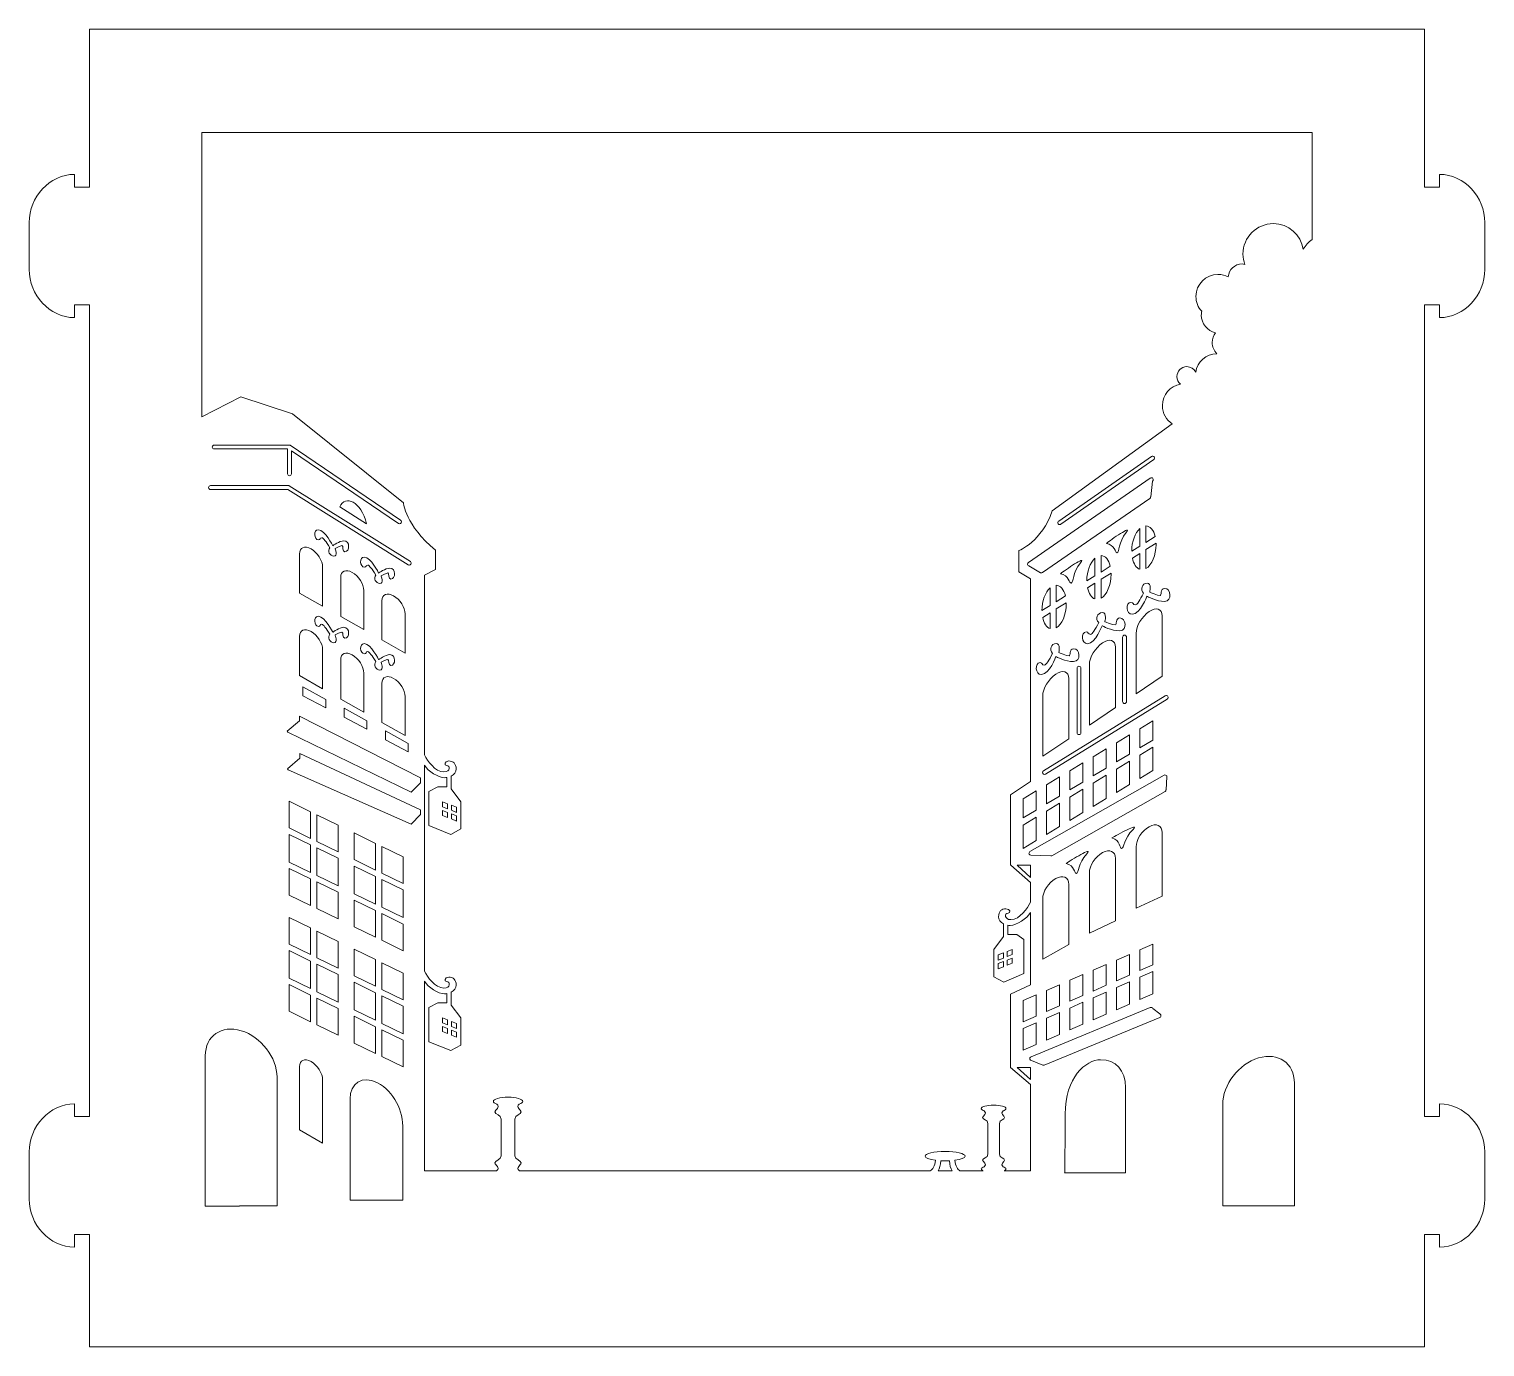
# Model space of a CAD drawing. Extents: x -50 to 3994, y -2593 to 1067.
import ezdxf

# ---------------------------------------------------------------- set-up
doc = ezdxf.new("R2010")
doc.units = 0
doc.header["$MEASUREMENT"] = 0
doc.layers.add('Layer 1', color=7, linetype='Continuous')

msp = doc.modelspace()

# ---------------------------------------------------------------- linework, layer by layer
at = {"layer": 'Layer 1', "lineweight": 0}
for points in [[(710.5, -759.8), (773.8, -794.8), (773.8, -817.8), (710.5, -784.7), (710.5, -759.8)], [(1036.8, -1025.8), (1011, -1051.7), (668.8, -885.6), (666.5, -882.4), (701.4, -854.3), (701.4, -841.2), (1036.8, -1012.7), (1036.8, -1025.8)], [(825.1, -818.6), (888.4, -853.7), (888.4, -876.7), (825.1, -843.5), (825.1, -818.6)], [(939.7, -882), (1003.1, -917), (1003.1, -940), (939.7, -906.8), (939.7, -882)], [(3035.6, -929.2), (3035.6, -875.8), (3071.8, -854.1), (3071.8, -907.5), (3035.6, -929.2)], [(2970.8, -968), (2970.8, -914.8), (3007, -893), (3007, -946.3), (2970.8, -968)], [(3071.8, -927.4), (3071.8, -992.1), (3035.6, -1013.9), (3035.6, -949.1), (3071.8, -927.4)], [(1036.8, -1114.2), (1011, -1141.4), (669.8, -990), (667.5, -987), (702.3, -957.4), (702.3, -944.3), (1036.8, -1101.2), (1036.8, -1114.2)], [(2905.9, -1006.9), (2905.9, -953.7), (2942.1, -932), (2942.1, -985.2), (2905.9, -1006.9)], [(3007, -966.3), (3007, -1031.1), (2970.8, -1052.8), (2970.8, -988), (3007, -966.3)], [(2776.2, -1084.6), (2776.2, -1031.6), (2812.4, -1009.8), (2812.4, -1062.9), (2776.2, -1084.6)], [(2841.1, -1045.8), (2841.1, -992.6), (2877.3, -970.9), (2877.3, -1024.1), (2841.1, -1045.8)], [(2942.1, -1005.1), (2942.1, -1070), (2905.9, -1091.7), (2905.9, -1026.8), (2942.1, -1005.1)], [(2711.3, -1123.5), (2711.3, -1070.5), (2747.5, -1048.8), (2747.5, -1101.8), (2711.3, -1123.5)], [(2877.3, -1044), (2877.3, -1108.9), (2841.1, -1130.7), (2841.1, -1065.7), (2877.3, -1044)], [(672, -1151.6), (672, -1077.5), (731.3, -1106.4), (731.3, -1180.4), (672, -1151.6)], [(1098.4, -1092.8), (1098.4, -1078.6), (1112.6, -1084.3), (1112.6, -1098.4), (1098.4, -1092.8)], [(1122.9, -1102.5), (1122.9, -1088.4), (1137, -1094), (1137, -1108.2), (1122.9, -1102.5)], [(2812.4, -1082.9), (2812.4, -1147.9), (2776.2, -1169.6), (2776.2, -1104.6), (2812.4, -1082.9)], [(808.5, -1217.9), (749.2, -1189.1), (749.2, -1115.1), (808.5, -1143.9), (808.5, -1217.9)], [(1112.6, -1108.4), (1112.6, -1122.5), (1098.4, -1116.9), (1098.4, -1102.7), (1112.6, -1108.4)], [(1137, -1118.1), (1137, -1132.3), (1122.9, -1126.6), (1122.9, -1112.5), (1137, -1118.1)], [(2747.5, -1121.7), (2747.5, -1186.8), (2711.3, -1208.5), (2711.3, -1143.4), (2747.5, -1121.7)], [(731.3, -1198.3), (731.3, -1274.9), (672, -1246.1), (672, -1169.4), (731.3, -1198.3)], [(853, -1239.6), (853, -1165.5), (912.3, -1194.4), (912.3, -1268.4), (853, -1239.6)], [(808.5, -1312.5), (749.2, -1283.6), (749.2, -1207), (808.5, -1235.8), (808.5, -1312.5)], [(989.5, -1305.9), (930.2, -1277.1), (930.2, -1203.1), (989.5, -1231.9), (989.5, -1305.9)], [(731.3, -1292.8), (731.3, -1366.8), (672, -1338), (672, -1264), (731.3, -1292.8)], [(912.3, -1286.3), (912.3, -1362.9), (853, -1334.1), (853, -1257.4), (912.3, -1286.3)], [(2731.7, -1288.7), (2694.7, -1255.3), (2731.7, -1255.3), (2731.7, -1288.7)], [(808.5, -1404.4), (749.2, -1375.5), (749.2, -1301.5), (808.5, -1330.3), (808.5, -1404.4)], [(989.5, -1400.5), (930.2, -1371.6), (930.2, -1295), (989.5, -1323.8), (989.5, -1400.5)], [(912.3, -1380.8), (912.3, -1454.8), (853, -1426), (853, -1351.9), (912.3, -1380.8)], [(731.3, -1429.2), (731.3, -1503.2), (672, -1474.4), (672, -1400.3), (731.3, -1429.2)], [(989.5, -1492.4), (930.2, -1463.5), (930.2, -1389.5), (989.5, -1418.3), (989.5, -1492.4)], [(808.5, -1540.7), (749.2, -1511.9), (749.2, -1437.9), (808.5, -1466.7), (808.5, -1540.7)], [(731.3, -1521.1), (731.3, -1597.7), (672, -1568.9), (672, -1492.2), (731.3, -1521.1)], [(912.3, -1517.2), (912.3, -1591.2), (853, -1562.4), (853, -1488.3), (912.3, -1517.2)], [(2666.8, -1508.7), (2666.8, -1494.6), (2681, -1488.9), (2681, -1503.1), (2666.8, -1508.7)], [(3035.6, -1547.7), (3035.6, -1490.2), (3071.8, -1474.5), (3071.8, -1531.8), (3035.6, -1547.7)], [(808.5, -1635.3), (749.2, -1606.4), (749.2, -1529.8), (808.5, -1558.6), (808.5, -1635.3)], [(989.5, -1628.7), (930.2, -1599.9), (930.2, -1525.9), (989.5, -1554.7), (989.5, -1628.7)], [(2642.4, -1518.5), (2642.4, -1504.3), (2656.5, -1498.7), (2656.5, -1512.8), (2642.4, -1518.5)], [(2656.5, -1522.7), (2656.5, -1536.9), (2642.4, -1542.5), (2642.4, -1528.4), (2656.5, -1522.7)], [(2681, -1513), (2681, -1527.1), (2666.8, -1532.8), (2666.8, -1518.6), (2681, -1513)], [(2905.9, -1604.5), (2905.9, -1546.5), (2942.1, -1530.8), (2942.1, -1588.6), (2905.9, -1604.5)], [(2970.8, -1576.1), (2970.8, -1518.4), (3007, -1502.7), (3007, -1560.2), (2970.8, -1576.1)], [(2841.1, -1632.9), (2841.1, -1574.6), (2877.3, -1558.9), (2877.3, -1617.1), (2841.1, -1632.9)], [(3071.8, -1550.5), (3071.8, -1612.5), (3035.6, -1628.3), (3035.6, -1566.4), (3071.8, -1550.5)], [(731.3, -1615.6), (731.3, -1689.6), (672, -1660.8), (672, -1586.7), (731.3, -1615.6)], [(912.3, -1609.1), (912.3, -1685.7), (853, -1656.9), (853, -1580.2), (912.3, -1609.1)], [(2747.5, -1615.2), (2747.5, -1673.9), (2711.3, -1689.7), (2711.3, -1630.9), (2747.5, -1615.2)], [(2776.2, -1661.3), (2776.2, -1602.7), (2812.4, -1587), (2812.4, -1645.5), (2776.2, -1661.3)], [(2942.1, -1607.3), (2942.1, -1668.8), (2905.9, -1684.5), (2905.9, -1623.2), (2942.1, -1607.3)], [(3007, -1578.9), (3007, -1640.7), (2970.8, -1656.4), (2970.8, -1594.8), (3007, -1578.9)], [(808.5, -1727.2), (749.2, -1698.3), (749.2, -1624.3), (808.5, -1653.1), (808.5, -1727.2)], [(989.5, -1723.3), (930.2, -1694.4), (930.2, -1617.8), (989.5, -1646.6), (989.5, -1723.3)], [(2877.3, -1635.7), (2877.3, -1696.9), (2841.1, -1712.6), (2841.1, -1651.6), (2877.3, -1635.7)], [(912.3, -1703.6), (912.3, -1777.6), (853, -1748.8), (853, -1674.7), (912.3, -1703.6)], [(1098.4, -1693.1), (1098.4, -1679), (1112.6, -1684.6), (1112.6, -1698.8), (1098.4, -1693.1)], [(1122.9, -1702.9), (1122.9, -1688.7), (1137, -1694.4), (1137, -1708.5), (1122.9, -1702.9)], [(2747.5, -1692.5), (2747.5, -1753.2), (2711.3, -1768.9), (2711.3, -1708.4), (2747.5, -1692.5)], [(2812.4, -1664.1), (2812.4, -1725.1), (2776.2, -1740.8), (2776.2, -1680), (2812.4, -1664.1)], [(989.5, -1815.2), (930.2, -1786.3), (930.2, -1712.3), (989.5, -1741.1), (989.5, -1815.2)], [(1112.6, -1708.7), (1112.6, -1722.8), (1098.4, -1717.2), (1098.4, -1703), (1112.6, -1708.7)], [(1137, -1718.5), (1137, -1732.6), (1122.9, -1727), (1122.9, -1712.8), (1137, -1718.5)], [(2731.7, -1849.9), (2694.6, -1816.4), (2731.7, -1816.4), (2731.7, -1849.9)]]:
    msp.add_lwpolyline(points, dxfattribs=at)
for points, knots in [([(3994.1, 399.2), (3994.1, 399.2), (3994.1, 530.4), (3994.1, 530.4), (3994.1, 600.3), (3937.5, 663.7), (3867.6, 663.7), (3867.6, 663.7), (3867.6, 628.3), (3867.6, 628.3), (3867.6, 628.3), (3839.8, 628.3), (3839.8, 628.3), (3839.8, 628.3), (3826.4, 628.3), (3826.4, 628.3), (3826.4, 628.3), (3826.4, 1067.2), (3826.4, 1067.2), (3826.4, 1067.2), (117.6, 1067.2), (117.6, 1067.2), (117.6, 1067.2), (117.6, 628.3), (117.6, 628.3), (117.6, 628.3), (104.2, 628.3), (104.2, 628.3), (104.2, 628.3), (76.4, 628.3), (76.4, 628.3), (76.4, 628.3), (76.4, 663.7), (76.4, 663.7), (6.6, 663.7), (-50, 600.3), (-50, 530.4), (-50, 530.4), (-50, 399.2), (-50, 399.2), (-50, 329.4), (6.6, 265.9), (76.4, 265.9), (76.4, 265.9), (76.4, 301.3), (76.4, 301.3), (76.4, 301.3), (117.6, 301.3), (117.6, 301.3), (117.6, 301.3), (117.6, -41.3), (117.6, -41.3), (117.6, -41.3), (117.6, -41.3), (117.6, -41.3), (117.6, -41.3), (117.6, -1953.4), (117.6, -1953.4), (117.6, -1953.4), (76.4, -1953.4), (76.4, -1953.4), (76.4, -1953.4), (76.4, -1917.9), (76.4, -1917.9), (6.6, -1917.9), (-50, -1981.4), (-50, -2051.2), (-50, -2051.2), (-50, -2182.5), (-50, -2182.5), (-50, -2252.3), (6.6, -2315.8), (76.4, -2315.8), (76.4, -2315.8), (76.4, -2280.3), (76.4, -2280.3), (76.4, -2280.3), (104.2, -2280.3), (104.2, -2280.3), (104.2, -2280.3), (117.6, -2280.3), (117.6, -2280.3), (117.6, -2280.3), (117.6, -2592.8), (117.6, -2592.8), (117.6, -2592.8), (3826.4, -2592.8), (3826.4, -2592.8), (3826.4, -2592.8), (3826.4, -2280.3), (3826.4, -2280.3), (3826.4, -2280.3), (3839.8, -2280.3), (3839.8, -2280.3), (3839.8, -2280.3), (3867.6, -2280.3), (3867.6, -2280.3), (3867.6, -2280.3), (3867.6, -2315.8), (3867.6, -2315.8), (3937.5, -2315.8), (3994.1, -2252.3), (3994.1, -2182.5), (3994.1, -2182.5), (3994.1, -2051.2), (3994.1, -2051.2), (3994.1, -1981.4), (3937.5, -1917.9), (3867.6, -1917.9), (3867.6, -1917.9), (3867.6, -1953.4), (3867.6, -1953.4), (3867.6, -1953.4), (3826.4, -1953.4), (3826.4, -1953.4), (3826.4, -1953.4), (3826.4, -1646.4), (3826.4, -1646.4), (3826.4, -1646.4), (3826.4, -1646.4), (3826.4, -1646.4), (3826.4, -1646.4), (3826.4, 301.3), (3826.4, 301.3), (3826.4, 301.3), (3867.6, 301.3), (3867.6, 301.3), (3867.6, 301.3), (3867.6, 265.9), (3867.6, 265.9), (3937.5, 265.9), (3994.1, 329.4), (3994.1, 399.2)], [0, 0, 0, 0, 1, 1, 1, 2, 2, 2, 3, 3, 3, 4, 4, 4, 5, 5, 5, 6, 6, 6, 7, 7, 7, 8, 8, 8, 9, 9, 9, 10, 10, 10, 11, 11, 11, 12, 12, 12, 13, 13, 13, 14, 14, 14, 15, 15, 15, 16, 16, 16, 17, 17, 17, 18, 18, 18, 19, 19, 19, 20, 20, 20, 21, 21, 21, 22, 22, 22, 23, 23, 23, 24, 24, 24, 25, 25, 25, 26, 26, 26, 27, 27, 27, 28, 28, 28, 29, 29, 29, 30, 30, 30, 31, 31, 31, 32, 32, 32, 33, 33, 33, 34, 34, 34, 35, 35, 35, 36, 36, 36, 37, 37, 37, 38, 38, 38, 39, 39, 39, 40, 40, 40, 41, 41, 41, 42, 42, 42, 43, 43, 43, 44, 44, 44, 44]), ([(3513.9, 509.8), (3513.9, 509.8), (3513.9, 482.7), (3513.9, 482.7), (3504.1, 475.4), (3495.5, 466.5), (3489.6, 455.7), (3483.2, 496), (3448.6, 526.9), (3406.5, 526.9), (3359.8, 526.9), (3322, 489.1), (3322, 442.4), (3322, 432.3), (3324.1, 422.8), (3327.3, 413.8), (3324.8, 414.3), (3322.6, 415.3), (3320, 415.3), (3299.2, 415.3), (3282.7, 399), (3281.3, 378.7), (3272.7, 383.3), (3263, 386.1), (3252.6, 386.1), (3218.7, 386.1), (3191.3, 358.6), (3191.3, 324.8), (3191.3, 308.8), (3197.5, 294.4), (3207.5, 283.5), (3206.8, 280.1), (3206.3, 276.6), (3206.3, 273), (3206.3, 249), (3223.2, 228.9), (3245.7, 224), (3240, 216.4), (3236.5, 207.2), (3236.5, 197), (3236.5, 184.9), (3241.4, 173.8), (3249.3, 165.7), (3219.4, 165.1), (3195, 143), (3190.7, 114.2), (3186.1, 123.3), (3177, 129.7), (3166.1, 129.7), (3150.8, 129.7), (3138.5, 117.3), (3138.5, 102), (3138.5, 93.6), (3142.4, 86.4), (3148.3, 81.3), (3119.8, 76.2), (3098.2, 51.5), (3098.2, 21.6), (3098.2, 0.3), (3109.2, -18.3), (3125.7, -29.2), (3125.7, -29.2), (2792, -271.1), (2792, -271.1), (2764.1, -355.5), (2699, -381.7), (2699, -381.7), (2699, -381.7), (2699, -440.5), (2699, -440.5), (2699, -440.5), (2731.7, -459.6), (2731.7, -459.6), (2731.7, -459.6), (2731.7, -1022.2), (2731.7, -1022.2), (2731.7, -1022.2), (2676.6, -1059.2), (2676.6, -1059.2), (2676.6, -1059.2), (2676.6, -1255.3), (2676.6, -1255.3), (2676.6, -1255.3), (2676.8, -1255.3), (2676.8, -1255.3), (2676.8, -1255.3), (2731.7, -1303.1), (2731.7, -1303.1), (2731.7, -1303.1), (2731.7, -1357.9), (2731.7, -1357.9), (2723.4, -1373.5), (2702.9, -1406.1), (2676.9, -1406.1), (2659, -1406.1), (2658.5, -1388.2), (2669.7, -1388.2), (2677.3, -1388.2), (2675.5, -1375.8), (2663.6, -1375.8), (2651.7, -1375.8), (2643.1, -1382.8), (2643.1, -1398), (2643.1, -1406.2), (2648.6, -1413.5), (2657, -1417.9), (2657, -1417.9), (2657, -1453.4), (2657, -1453.4), (2657, -1453.4), (2630, -1489.2), (2630, -1489.2), (2630, -1489.2), (2630, -1564.6), (2630, -1564.6), (2630, -1564.6), (2657.8, -1579.6), (2657.8, -1579.6), (2657.8, -1579.6), (2713.2, -1555.7), (2713.2, -1555.7), (2713.2, -1555.7), (2713.2, -1461.2), (2713.2, -1461.2), (2713.2, -1461.2), (2694.2, -1447.3), (2694.2, -1447.3), (2694.2, -1447.3), (2668.6, -1447.3), (2668.6, -1447.3), (2668.6, -1447.3), (2668.6, -1421.7), (2668.6, -1421.7), (2670.8, -1422), (2673, -1422.2), (2675.2, -1422.2), (2693.6, -1422.2), (2721.7, -1403.6), (2731.7, -1386.5), (2731.7, -1386.5), (2731.7, -1587.1), (2731.7, -1587.1), (2731.7, -1587.1), (2676.6, -1612.8), (2676.6, -1612.8), (2676.6, -1612.8), (2676.6, -1816.4), (2676.6, -1816.4), (2676.6, -1816.4), (2731.7, -1864.4), (2731.7, -1864.4), (2731.7, -1864.4), (2731.7, -2103.8), (2731.7, -2103.8), (2731.7, -2103.8), (2658.3, -2103.8), (2658.3, -2103.8), (2661.4, -2102.2), (2663.7, -2100.6), (2663.7, -2098.7), (2663.7, -2096.2), (2660.6, -2094), (2655.5, -2092.3), (2646.3, -2085.3), (2660, -2079.3), (2660, -2074.3), (2660, -2068.7), (2645.5, -2067.6), (2645.5, -2057.6), (2645.5, -2052.6), (2645.5, -2038.6), (2645.5, -2026.2), (2645.5, -2014.3), (2645.5, -2003.7), (2645.5, -2003.7), (2645.5, -1991.3), (2645.5, -1977.4), (2645.5, -1972.3), (2645.5, -1962.3), (2660, -1961.2), (2660, -1955.7), (2660, -1950.6), (2646.3, -1944.7), (2655.5, -1937.6), (2660.6, -1935.9), (2663.7, -1933.7), (2663.7, -1931.2), (2663.7, -1925.7), (2648.3, -1921.2), (2629.4, -1921.2), (2610.5, -1921.2), (2595.1, -1925.7), (2595.1, -1931.2), (2595.1, -1933.7), (2598.2, -1935.9), (2603.3, -1937.6), (2612.5, -1944.7), (2598.8, -1950.6), (2598.8, -1955.7), (2598.8, -1961.2), (2613.3, -1962.3), (2613.3, -1972.3), (2613.3, -1977.4), (2613.3, -1991.3), (2613.3, -2003.7), (2613.3, -2003.7), (2613.3, -2014.3), (2613.3, -2026.2), (2613.3, -2038.6), (2613.3, -2052.6), (2613.3, -2057.6), (2613.3, -2067.6), (2598.8, -2068.7), (2598.8, -2074.3), (2598.8, -2079.3), (2612.5, -2085.3), (2603.3, -2092.3), (2598.2, -2094), (2595.1, -2096.2), (2595.1, -2098.7), (2595.1, -2100.6), (2597.4, -2102.2), (2600.5, -2103.8), (2600.5, -2103.8), (2535.8, -2103.8), (2535.8, -2103.8), (2529.4, -2099.7), (2522.9, -2091.5), (2521.6, -2074.3), (2538.6, -2072.1), (2550.3, -2067.9), (2550.3, -2063.1), (2550.3, -2055.9), (2525.3, -2050.1), (2494.6, -2050.1), (2463.8, -2050.1), (2438.9, -2055.9), (2438.9, -2063.1), (2438.9, -2067.9), (2450.5, -2072.1), (2467.5, -2074.3), (2466.2, -2091.5), (2459.8, -2099.7), (2453.3, -2103.8), (2453.3, -2103.8), (1312.7, -2103.8), (1312.7, -2103.8), (1312.3, -2103.6), (1312.1, -2103.4), (1311.6, -2103.2), (1300.6, -2094.8), (1316.9, -2087.7), (1316.9, -2081.7), (1316.9, -2075.1), (1299.6, -2073.7), (1299.6, -2061.9), (1299.6, -2055.8), (1299.6, -2039.2), (1299.6, -2024.4), (1299.6, -2010.2), (1299.6, -1997.6), (1299.6, -1997.6), (1299.6, -1982.8), (1299.6, -1966.2), (1299.6, -1960.1), (1299.6, -1948.3), (1316.9, -1946.9), (1316.9, -1940.3), (1316.9, -1934.3), (1300.6, -1927.2), (1311.6, -1918.8), (1317.6, -1916.7), (1321.4, -1914.1), (1321.4, -1911.2), (1321.4, -1904.6), (1303, -1899.3), (1280.4, -1899.3), (1257.9, -1899.3), (1239.6, -1904.6), (1239.6, -1911.2), (1239.6, -1914.1), (1243.3, -1916.7), (1249.3, -1918.8), (1260.3, -1927.2), (1244, -1934.3), (1244, -1940.3), (1244, -1946.9), (1261.3, -1948.3), (1261.3, -1960.1), (1261.3, -1966.2), (1261.3, -1982.8), (1261.3, -1997.6), (1261.3, -1997.6), (1261.3, -2010.2), (1261.3, -2024.4), (1261.3, -2039.2), (1261.3, -2055.8), (1261.3, -2061.9), (1261.3, -2073.7), (1244, -2075.1), (1244, -2081.7), (1244, -2087.7), (1260.3, -2094.8), (1249.3, -2103.2), (1248.8, -2103.4), (1248.6, -2103.6), (1248.2, -2103.8), (1248.2, -2103.8), (1048.3, -2103.8), (1048.3, -2103.8), (1048.3, -2103.8), (1048.3, -1577.4), (1048.3, -1577.4), (1058.8, -1594.3), (1086.2, -1612.3), (1104.2, -1612.3), (1106.4, -1612.3), (1108.6, -1612.1), (1110.8, -1611.7), (1110.8, -1611.7), (1110.8, -1637.4), (1110.8, -1637.4), (1110.8, -1637.4), (1085.2, -1637.4), (1085.2, -1637.4), (1085.2, -1637.4), (1060.7, -1650.6), (1060.7, -1650.6), (1060.7, -1650.6), (1060.7, -1745.1), (1060.7, -1745.1), (1060.7, -1745.1), (1121.6, -1769.7), (1121.6, -1769.7), (1121.6, -1769.7), (1149.4, -1754.7), (1149.4, -1754.7), (1149.4, -1754.7), (1149.4, -1679.3), (1149.4, -1679.3), (1149.4, -1679.3), (1122.4, -1643.4), (1122.4, -1643.4), (1122.4, -1643.4), (1122.4, -1608), (1122.4, -1608), (1130.8, -1603.6), (1136.3, -1596.2), (1136.3, -1588), (1136.3, -1572.9), (1127.7, -1565.8), (1115.8, -1565.8), (1103.9, -1565.8), (1102.1, -1578.3), (1109.7, -1578.3), (1120.9, -1578.3), (1120.4, -1596.2), (1102.5, -1596.2), (1077.2, -1596.2), (1057.1, -1565.2), (1048.3, -1549.1), (1048.3, -1549.1), (1048.3, -977.1), (1048.3, -977.1), (1058.8, -994), (1086.2, -1011.9), (1104.2, -1011.9), (1106.4, -1011.9), (1108.6, -1011.7), (1110.8, -1011.4), (1110.8, -1011.4), (1110.8, -1037.1), (1110.8, -1037.1), (1110.8, -1037.1), (1085.2, -1037.1), (1085.2, -1037.1), (1085.2, -1037.1), (1060.7, -1050.3), (1060.7, -1050.3), (1060.7, -1050.3), (1060.7, -1144.8), (1060.7, -1144.8), (1060.7, -1144.8), (1121.6, -1169.3), (1121.6, -1169.3), (1121.6, -1169.3), (1149.4, -1154.3), (1149.4, -1154.3), (1149.4, -1154.3), (1149.4, -1078.9), (1149.4, -1078.9), (1149.4, -1078.9), (1122.4, -1043.1), (1122.4, -1043.1), (1122.4, -1043.1), (1122.4, -1007.6), (1122.4, -1007.6), (1130.8, -1003.2), (1136.3, -995.9), (1136.3, -987.7), (1136.3, -972.5), (1127.7, -965.5), (1115.8, -965.5), (1103.9, -965.5), (1102.1, -977.9), (1109.7, -977.9), (1120.9, -977.9), (1120.4, -995.8), (1102.5, -995.8), (1077.2, -995.8), (1057.1, -964.8), (1048.3, -948.8), (1048.3, -948.8), (1048.3, -449.5), (1048.3, -449.5), (1048.3, -449.5), (1078.5, -433.5), (1078.5, -433.5), (1078.5, -433.5), (1078.5, -380.2), (1078.5, -380.2), (995, -310.8), (990, -248.4), (990, -248.4), (990, -248.4), (681.3, -1.1), (681.3, -1.1), (681.3, -1.1), (538.5, 46.2), (538.5, 46.2), (538.5, 46.2), (430.1, -9.5), (430.1, -9.5), (430.1, -9.5), (430.1, 779.8), (430.1, 779.8), (430.1, 779.8), (3513.9, 779.8), (3513.9, 779.8), (3513.9, 779.8), (3513.9, 509.8), (3513.9, 509.8)], [0, 0, 0, 0, 1, 1, 1, 2, 2, 2, 3, 3, 3, 4, 4, 4, 5, 5, 5, 6, 6, 6, 7, 7, 7, 8, 8, 8, 9, 9, 9, 10, 10, 10, 11, 11, 11, 12, 12, 12, 13, 13, 13, 14, 14, 14, 15, 15, 15, 16, 16, 16, 17, 17, 17, 18, 18, 18, 19, 19, 19, 20, 20, 20, 21, 21, 21, 22, 22, 22, 23, 23, 23, 24, 24, 24, 25, 25, 25, 26, 26, 26, 27, 27, 27, 28, 28, 28, 29, 29, 29, 30, 30, 30, 31, 31, 31, 32, 32, 32, 33, 33, 33, 34, 34, 34, 35, 35, 35, 36, 36, 36, 37, 37, 37, 38, 38, 38, 39, 39, 39, 40, 40, 40, 41, 41, 41, 42, 42, 42, 43, 43, 43, 44, 44, 44, 45, 45, 45, 46, 46, 46, 47, 47, 47, 48, 48, 48, 49, 49, 49, 50, 50, 50, 51, 51, 51, 52, 52, 52, 53, 53, 53, 54, 54, 54, 55, 55, 55, 56, 56, 56, 57, 57, 57, 58, 58, 58, 59, 59, 59, 60, 60, 60, 61, 61, 61, 62, 62, 62, 63, 63, 63, 64, 64, 64, 65, 65, 65, 66, 66, 66, 67, 67, 67, 68, 68, 68, 69, 69, 69, 70, 70, 70, 71, 71, 71, 72, 72, 72, 73, 73, 73, 74, 74, 74, 75, 75, 75, 76, 76, 76, 77, 77, 77, 78, 78, 78, 79, 79, 79, 80, 80, 80, 81, 81, 81, 82, 82, 82, 83, 83, 83, 84, 84, 84, 85, 85, 85, 86, 86, 86, 87, 87, 87, 88, 88, 88, 89, 89, 89, 90, 90, 90, 91, 91, 91, 92, 92, 92, 93, 93, 93, 94, 94, 94, 95, 95, 95, 96, 96, 96, 97, 97, 97, 98, 98, 98, 99, 99, 99, 100, 100, 100, 101, 101, 101, 102, 102, 102, 103, 103, 103, 104, 104, 104, 105, 105, 105, 106, 106, 106, 107, 107, 107, 108, 108, 108, 109, 109, 109, 110, 110, 110, 111, 111, 111, 112, 112, 112, 113, 113, 113, 114, 114, 114, 115, 115, 115, 116, 116, 116, 117, 117, 117, 118, 118, 118, 119, 119, 119, 120, 120, 120, 121, 121, 121, 122, 122, 122, 123, 123, 123, 124, 124, 124, 125, 125, 125, 126, 126, 126, 127, 127, 127, 128, 128, 128, 129, 129, 129, 130, 130, 130, 131, 131, 131, 132, 132, 132, 133, 133, 133, 134, 134, 134, 135, 135, 135, 136, 136, 136, 137, 137, 137, 138, 138, 138, 139, 139, 139, 140, 140, 140, 141, 141, 141, 142, 142, 142, 143, 143, 143, 144, 144, 144, 145, 145, 145, 146, 146, 146, 147, 147, 147, 147]), ([(678.6, -103.8), (678.6, -103.8), (678.6, -168), (678.6, -168), (678.6, -171), (676.2, -173.4), (673.2, -173.4), (670.3, -173.4), (667.8, -171), (667.8, -168), (667.8, -168), (667.8, -99), (667.8, -99), (667.8, -99), (464.1, -99), (464.1, -99), (461.1, -99), (458.7, -96.6), (458.7, -93.6), (458.7, -90.6), (461.1, -88.2), (464.1, -88.2), (464.1, -88.2), (674.9, -88.2), (674.9, -88.2), (674.9, -88.2), (982, -296.8), (982, -296.8), (984.4, -298.4), (985.1, -301.8), (983.4, -304.3), (982.4, -305.8), (980.7, -306.6), (978.9, -306.6), (977.9, -306.6), (976.8, -306.3), (975.9, -305.7), (975.9, -305.7), (678.6, -103.8), (678.6, -103.8)], [0, 0, 0, 0, 1, 1, 1, 2, 2, 2, 3, 3, 3, 4, 4, 4, 5, 5, 5, 6, 6, 6, 7, 7, 7, 8, 8, 8, 9, 9, 9, 10, 10, 10, 11, 11, 11, 12, 12, 12, 13, 13, 13, 13]), ([(3074.2, -128.4), (3074.2, -128.4), (2816.2, -307.9), (2816.2, -307.9), (2815.3, -308.6), (2814.2, -308.9), (2813.2, -308.9), (2811.5, -308.9), (2809.8, -308.1), (2808.7, -306.6), (2807, -304.1), (2807.6, -300.7), (2810.1, -299.1), (2810.1, -299.1), (3068, -119.6), (3068, -119.6), (3070.5, -117.8), (3073.8, -118.5), (3075.5, -120.9), (3077.2, -123.4), (3076.6, -126.7), (3074.2, -128.4)], [0, 0, 0, 0, 1, 1, 1, 2, 2, 2, 3, 3, 3, 4, 4, 4, 5, 5, 5, 6, 6, 6, 7, 7, 7, 7]), ([(671.4, -200.8), (671.4, -200.8), (672.7, -201.6), (672.7, -201.6), (672.7, -201.6), (1009, -411.8), (1009, -411.8), (1011.5, -413.3), (1012.2, -416.7), (1010.7, -419.2), (1009.6, -420.8), (1007.9, -421.7), (1006.1, -421.7), (1005.1, -421.7), (1004.1, -421.5), (1003.2, -420.9), (1003.2, -420.9), (668.3, -211.6), (668.3, -211.6), (668.3, -211.6), (454, -211.6), (454, -211.6), (451, -211.6), (448.6, -209.2), (448.6, -206.2), (448.6, -203.2), (451, -200.8), (454, -200.8), (454, -200.8), (671.4, -200.8), (671.4, -200.8)], [0, 0, 0, 0, 1, 1, 1, 2, 2, 2, 3, 3, 3, 4, 4, 4, 5, 5, 5, 6, 6, 6, 7, 7, 7, 8, 8, 8, 9, 9, 9, 10, 10, 10, 10]), ([(2724.8, -422), (2723, -419.5), (2723.7, -416.1), (2726.1, -414.5), (2726.1, -414.5), (3064.5, -179.6), (3064.5, -179.6), (3066.9, -177.9), (3070.3, -178.6), (3072, -181), (3073.7, -183.4), (3073.1, -186.8), (3070.6, -188.5), (3070.6, -188.5), (3065.7, -232.1), (3065.7, -232.1), (3065.7, -232.1), (3065.6, -232.1), (3065.6, -232.1), (3065.7, -233.9), (3065.2, -235.7), (3063.6, -236.8), (3063.6, -236.8), (2764.9, -442.4), (2764.9, -442.4), (2764, -443.1), (2762.9, -443.4), (2761.9, -443.4), (2761.1, -443.4), (2760.7, -442.7), (2760, -442.4), (2760, -442.4), (2759.5, -442.7), (2759.5, -442.7), (2759.5, -442.7), (2727.4, -423.9), (2727.4, -423.9), (2727.4, -423.9), (2727.7, -423.5), (2727.7, -423.5), (2726.6, -423.1), (2725.4, -422.9), (2724.8, -422)], [0, 0, 0, 0, 1, 1, 1, 2, 2, 2, 3, 3, 3, 4, 4, 4, 5, 5, 5, 6, 6, 6, 7, 7, 7, 8, 8, 8, 9, 9, 9, 10, 10, 10, 11, 11, 11, 12, 12, 12, 13, 13, 13, 14, 14, 14, 14]), ([(886.9, -307.3), (886.9, -307.3), (812.7, -259.5), (812.7, -259.5), (828.5, -225.8), (873.2, -244.1), (886.9, -307.3)], [0, 0, 0, 0, 1, 1, 1, 2, 2, 2, 2]), ([(827.1, -384.4), (819.8, -384.4), (823.3, -367.7), (818.9, -367.5), (814.5, -367.3), (800, -375.3), (800, -375.3), (800, -375.3), (808.5, -397.3), (796.6, -396.8), (785.3, -396.4), (777.9, -382.2), (785.4, -373.1), (775.1, -356.7), (767.2, -345.7), (763, -345.5), (756.7, -345.3), (760.1, -351.8), (753.8, -351.5), (741.3, -351), (738.4, -322.8), (753.5, -323.4), (772, -324.2), (793.3, -367.7), (793.3, -367.7), (793.3, -367.7), (812.7, -354), (823.9, -354), (842.8, -354), (840.6, -384.4), (827.1, -384.4)], [0, 0, 0, 0, 1, 1, 1, 2, 2, 2, 3, 3, 3, 4, 4, 4, 5, 5, 5, 6, 6, 6, 7, 7, 7, 8, 8, 8, 9, 9, 9, 10, 10, 10, 10]), ([(2997.9, -330.9), (2975.1, -358.6), (2979.7, -385.8), (2971.8, -387.2), (2966.9, -388.1), (2966, -364.5), (2942.5, -361.1), (2954.3, -351.4), (3016.8, -308), (2997.9, -330.9)], [0, 0, 0, 0, 1, 1, 1, 2, 2, 2, 3, 3, 3, 3]), ([(3013, -382.9), (3013, -382.8), (3013, -382.8), (3013, -382.7), (3013, -356.5), (3022.4, -331.9), (3035.4, -319.9), (3035.4, -319.9), (3035.4, -369), (3035.4, -369), (3035.4, -369), (3013, -382.9), (3013, -382.9)], [0, 0, 0, 0, 1, 1, 1, 2, 2, 2, 3, 3, 3, 4, 4, 4, 4]), ([(3052.5, -358.3), (3052.5, -358.3), (3052.5, -312.5), (3052.5, -312.5), (3064.2, -312.8), (3073.9, -324.3), (3078.2, -342.3), (3078.2, -342.3), (3052.5, -358.3), (3052.5, -358.3)], [0, 0, 0, 0, 1, 1, 1, 2, 2, 2, 3, 3, 3, 3]), ([(3080.5, -361), (3080.5, -362.1), (3080.6, -363), (3080.6, -364.1), (3080.6, -393.9), (3068.5, -421.9), (3052.5, -431.2), (3052.5, -431.2), (3052.5, -378.4), (3052.5, -378.4), (3052.5, -378.4), (3080.5, -361), (3080.5, -361)], [0, 0, 0, 0, 1, 1, 1, 2, 2, 2, 3, 3, 3, 4, 4, 4, 4]), ([(765.3, -427), (765.3, -427), (765.3, -535.6), (765.3, -535.6), (765.3, -535.6), (700.9, -499.1), (700.9, -499.1), (700.9, -499.1), (700.9, -390.5), (700.9, -390.5), (700.9, -372.7), (715.3, -366.5), (733.1, -376.6), (750.9, -386.7), (765.3, -409.3), (765.3, -427)], [0, 0, 0, 0, 1, 1, 1, 2, 2, 2, 3, 3, 3, 4, 4, 4, 5, 5, 5, 5]), ([(954.8, -460.4), (947.6, -460.4), (951, -443.6), (946.6, -443.4), (942.2, -443.3), (927.7, -451.2), (927.7, -451.2), (927.7, -451.2), (936.2, -473.2), (924.3, -472.8), (913.1, -472.3), (905.6, -458.2), (913.1, -449), (902.8, -432.6), (894.9, -421.6), (890.7, -421.5), (884.4, -421.2), (887.8, -427.7), (881.5, -427.5), (869, -427), (866.1, -398.8), (881.2, -399.4), (899.7, -400.1), (921, -443.6), (921, -443.6), (921, -443.6), (940.4, -429.9), (951.6, -429.9), (970.5, -429.9), (968.3, -460.4), (954.8, -460.4)], [0, 0, 0, 0, 1, 1, 1, 2, 2, 2, 3, 3, 3, 4, 4, 4, 5, 5, 5, 6, 6, 6, 7, 7, 7, 8, 8, 8, 9, 9, 9, 10, 10, 10, 10]), ([(2870.5, -415.4), (2847.7, -443), (2852.2, -470.2), (2844.3, -471.7), (2839.4, -472.6), (2838.6, -449), (2815, -445.6), (2826.9, -435.9), (2889.4, -392.4), (2870.5, -415.4)], [0, 0, 0, 0, 1, 1, 1, 2, 2, 2, 3, 3, 3, 3]), ([(2888.3, -465.3), (2888.3, -465.3), (2888.3, -465.2), (2888.3, -465.1), (2888.3, -439), (2897.7, -414.4), (2910.7, -402.4), (2910.7, -402.4), (2910.7, -451.4), (2910.7, -451.4), (2910.7, -451.4), (2888.3, -465.3), (2888.3, -465.3)], [0, 0, 0, 0, 1, 1, 1, 2, 2, 2, 3, 3, 3, 4, 4, 4, 4]), ([(2927.8, -440.8), (2927.8, -440.8), (2927.8, -394.9), (2927.8, -394.9), (2939.5, -395.3), (2949.2, -406.8), (2953.5, -424.8), (2953.5, -424.8), (2927.8, -440.8), (2927.8, -440.8)], [0, 0, 0, 0, 1, 1, 1, 2, 2, 2, 3, 3, 3, 3]), ([(3035.4, -389.1), (3035.4, -389.1), (3035.4, -433.1), (3035.4, -433.1), (3025.8, -429.5), (3018.3, -418.1), (3015, -401.8), (3015, -401.8), (3035.4, -389.1), (3035.4, -389.1)], [0, 0, 0, 0, 1, 1, 1, 2, 2, 2, 3, 3, 3, 3]), ([(879.9, -492.1), (879.9, -492.1), (879.9, -600.7), (879.9, -600.7), (879.9, -600.7), (815.5, -564.2), (815.5, -564.2), (815.5, -564.2), (815.5, -455.6), (815.5, -455.6), (815.5, -437.8), (829.9, -431.6), (847.7, -441.7), (865.5, -451.7), (879.9, -474.3), (879.9, -492.1)], [0, 0, 0, 0, 1, 1, 1, 2, 2, 2, 3, 3, 3, 4, 4, 4, 5, 5, 5, 5]), ([(2955.8, -443.5), (2955.8, -444.5), (2955.9, -445.5), (2955.9, -446.5), (2955.9, -476.4), (2943.8, -504.4), (2927.8, -513.6), (2927.8, -513.6), (2927.8, -460.9), (2927.8, -460.9), (2927.8, -460.9), (2955.8, -443.5), (2955.8, -443.5)], [0, 0, 0, 0, 1, 1, 1, 2, 2, 2, 3, 3, 3, 4, 4, 4, 4]), ([(2763.6, -547.8), (2763.6, -547.7), (2763.6, -547.7), (2763.6, -547.6), (2763.6, -521.5), (2773, -496.8), (2786, -484.9), (2786, -484.9), (2786, -533.9), (2786, -533.9), (2786, -533.9), (2763.6, -547.8), (2763.6, -547.8)], [0, 0, 0, 0, 1, 1, 1, 2, 2, 2, 3, 3, 3, 4, 4, 4, 4]), ([(2803.1, -523.2), (2803.1, -523.2), (2803.1, -477.4), (2803.1, -477.4), (2814.8, -477.7), (2824.5, -489.2), (2828.8, -507.2), (2828.8, -507.2), (2803.1, -523.2), (2803.1, -523.2)], [0, 0, 0, 0, 1, 1, 1, 2, 2, 2, 3, 3, 3, 3]), ([(2910.7, -471.6), (2910.7, -471.6), (2910.7, -515.5), (2910.7, -515.5), (2901.1, -512), (2893.7, -500.5), (2890.3, -484.3), (2890.3, -484.3), (2910.7, -471.6), (2910.7, -471.6)], [0, 0, 0, 0, 1, 1, 1, 2, 2, 2, 3, 3, 3, 3]), ([(3104.3, -522.2), (3081.7, -523.1), (3055.2, -508.1), (3055.2, -508.1), (3055.2, -508.1), (3037.1, -557.1), (3014.8, -558), (2996.7, -558.7), (2995.8, -525.5), (3010.9, -524.9), (3018.4, -524.6), (3015.4, -532.3), (3022.9, -532), (3027.9, -531.8), (3035.8, -518.9), (3045.7, -499.6), (3035.2, -488.8), (3042, -472.2), (3055.5, -471.7), (3069.8, -471.1), (3062.9, -497), (3062.9, -497), (3062.9, -497), (3086.3, -506.3), (3091.6, -506.1), (3096.8, -505.9), (3090.8, -486.9), (3104.8, -486.3), (3121, -485.7), (3126.9, -521.3), (3104.3, -522.2)], [0, 0, 0, 0, 1, 1, 1, 2, 2, 2, 3, 3, 3, 4, 4, 4, 5, 5, 5, 6, 6, 6, 7, 7, 7, 8, 8, 8, 9, 9, 9, 10, 10, 10, 10]), ([(994.5, -557.2), (994.5, -557.2), (994.5, -665.8), (994.5, -665.8), (994.5, -665.8), (930.2, -629.2), (930.2, -629.2), (930.2, -629.2), (930.2, -520.6), (930.2, -520.6), (930.2, -502.9), (944.6, -496.6), (962.4, -506.7), (980.1, -516.8), (994.5, -539.4), (994.5, -557.2)], [0, 0, 0, 0, 1, 1, 1, 2, 2, 2, 3, 3, 3, 4, 4, 4, 5, 5, 5, 5]), ([(796.6, -637.1), (785.3, -636.7), (777.9, -622.5), (785.4, -613.4), (775.1, -597), (767.2, -586), (763, -585.8), (756.7, -585.5), (760.1, -592.1), (753.8, -591.8), (741.3, -591.3), (738.4, -563.1), (753.5, -563.7), (772, -564.4), (793.3, -607.9), (793.3, -607.9), (793.3, -607.9), (812.7, -594.2), (823.9, -594.2), (842.8, -594.2), (840.6, -624.7), (827.1, -624.7), (819.8, -624.7), (823.3, -607.9), (818.9, -607.8), (814.5, -607.6), (800, -615.6), (800, -615.6), (800, -615.6), (808.5, -637.6), (796.6, -637.1)], [0, 0, 0, 0, 1, 1, 1, 2, 2, 2, 3, 3, 3, 4, 4, 4, 5, 5, 5, 6, 6, 6, 7, 7, 7, 8, 8, 8, 9, 9, 9, 10, 10, 10, 10]), ([(2786, -554), (2786, -554), (2786, -598), (2786, -598), (2776.4, -594.5), (2769, -583), (2765.6, -566.7), (2765.6, -566.7), (2786, -554), (2786, -554)], [0, 0, 0, 0, 1, 1, 1, 2, 2, 2, 3, 3, 3, 3]), ([(2831.1, -525.9), (2831.1, -527), (2831.3, -527.9), (2831.3, -529), (2831.3, -558.9), (2819.1, -586.9), (2803.1, -596.1), (2803.1, -596.1), (2803.1, -543.4), (2803.1, -543.4), (2803.1, -543.4), (2831.1, -525.9), (2831.1, -525.9)], [0, 0, 0, 0, 1, 1, 1, 2, 2, 2, 3, 3, 3, 4, 4, 4, 4]), ([(2930.7, -589.8), (2930.7, -589.8), (2912.5, -638.9), (2890.3, -639.7), (2872.2, -640.4), (2871.3, -607.3), (2886.4, -606.7), (2893.9, -606.4), (2890.8, -614), (2898.4, -613.8), (2903.4, -613.6), (2911.3, -600.6), (2921.2, -581.3), (2910.7, -570.5), (2917.5, -553.9), (2931, -553.4), (2945.3, -552.8), (2938.4, -578.7), (2938.4, -578.7), (2938.4, -578.7), (2961.8, -588), (2967, -587.8), (2972.3, -587.6), (2966.3, -568.6), (2980.2, -568.1), (2996.4, -567.4), (3002.4, -603), (2979.7, -603.9), (2957.1, -604.8), (2930.7, -589.8), (2930.7, -589.8)], [0, 0, 0, 0, 1, 1, 1, 2, 2, 2, 3, 3, 3, 4, 4, 4, 5, 5, 5, 6, 6, 6, 7, 7, 7, 8, 8, 8, 9, 9, 9, 10, 10, 10, 10]), ([(3025.1, -778.6), (3025.1, -778.6), (3025.1, -611.2), (3025.1, -611.2), (3025.1, -591.2), (3041.3, -564.1), (3061.3, -550.7), (3081.3, -537.3), (3097.5, -542.6), (3097.5, -562.6), (3097.5, -562.6), (3097.5, -730), (3097.5, -730), (3097.5, -730), (3025.1, -778.6), (3025.1, -778.6)], [0, 0, 0, 0, 1, 1, 1, 2, 2, 2, 3, 3, 3, 4, 4, 4, 5, 5, 5, 5]), ([(733.1, -605.9), (750.9, -616), (765.3, -638.5), (765.3, -656.3), (765.3, -656.3), (765.3, -764.9), (765.3, -764.9), (765.3, -764.9), (700.9, -728.4), (700.9, -728.4), (700.9, -728.4), (700.9, -619.8), (700.9, -619.8), (700.9, -602), (715.3, -595.8), (733.1, -605.9)], [0, 0, 0, 0, 1, 1, 1, 2, 2, 2, 3, 3, 3, 4, 4, 4, 5, 5, 5, 5]), ([(890.7, -661.7), (884.4, -661.5), (887.8, -668), (881.5, -667.7), (869, -667.2), (866.1, -639), (881.2, -639.6), (899.7, -640.4), (921, -683.9), (921, -683.9), (921, -683.9), (940.4, -670.1), (951.6, -670.1), (970.5, -670.1), (968.3, -700.6), (954.8, -700.6), (947.6, -700.6), (951, -683.9), (946.6, -683.7), (942.2, -683.5), (927.7, -691.5), (927.7, -691.5), (927.7, -691.5), (936.2, -713.5), (924.3, -713), (913.1, -712.6), (905.6, -698.4), (913.1, -689.3), (902.8, -672.9), (894.9, -661.9), (890.7, -661.7)], [0, 0, 0, 0, 1, 1, 1, 2, 2, 2, 3, 3, 3, 4, 4, 4, 5, 5, 5, 6, 6, 6, 7, 7, 7, 8, 8, 8, 9, 9, 9, 10, 10, 10, 10]), ([(2802.5, -675.5), (2802.5, -675.5), (2784.4, -724.5), (2762.1, -725.4), (2744, -726.1), (2743.1, -692.9), (2758.2, -692.4), (2765.7, -692.1), (2762.6, -699.7), (2770.2, -699.4), (2775.2, -699.2), (2783.1, -686.3), (2793, -667), (2782.5, -656.2), (2789.3, -639.6), (2802.8, -639.1), (2817.1, -638.5), (2810.2, -664.4), (2810.2, -664.4), (2810.2, -664.4), (2833.6, -673.7), (2838.8, -673.5), (2844.1, -673.3), (2838.1, -654.3), (2852, -653.8), (2868.2, -653.1), (2874.2, -688.7), (2851.6, -689.6), (2828.9, -690.5), (2802.5, -675.5), (2802.5, -675.5)], [0, 0, 0, 0, 1, 1, 1, 2, 2, 2, 3, 3, 3, 4, 4, 4, 5, 5, 5, 6, 6, 6, 7, 7, 7, 8, 8, 8, 9, 9, 9, 10, 10, 10, 10]), ([(2967.8, -649.6), (2967.8, -649.6), (2967.8, -817), (2967.8, -817), (2967.8, -817), (2895.4, -865.6), (2895.4, -865.6), (2895.4, -865.6), (2895.4, -698.2), (2895.4, -698.2), (2895.4, -678.2), (2911.6, -651.1), (2931.6, -637.7), (2951.6, -624.3), (2967.8, -629.6), (2967.8, -649.6)], [0, 0, 0, 0, 1, 1, 1, 2, 2, 2, 3, 3, 3, 4, 4, 4, 5, 5, 5, 5]), ([(2987.8, -621.5), (2987.8, -618.5), (2990.2, -616.1), (2993.2, -616.1), (2996.1, -616.1), (2998.5, -618.5), (2998.5, -621.5), (2998.5, -621.5), (2998.5, -800.5), (2998.5, -800.5), (2998.5, -803.5), (2996.1, -805.9), (2993.2, -805.9), (2990.2, -805.9), (2987.8, -803.5), (2987.8, -800.5), (2987.8, -800.5), (2987.8, -621.5), (2987.8, -621.5)], [0, 0, 0, 0, 1, 1, 1, 2, 2, 2, 3, 3, 3, 4, 4, 4, 5, 5, 5, 6, 6, 6, 6]), ([(815.5, -684.8), (815.5, -667.1), (829.9, -660.8), (847.7, -670.9), (865.5, -681), (879.9, -703.6), (879.9, -721.4), (879.9, -721.4), (879.9, -830), (879.9, -830), (879.9, -830), (815.5, -793.4), (815.5, -793.4), (815.5, -793.4), (815.5, -684.8), (815.5, -684.8)], [0, 0, 0, 0, 1, 1, 1, 2, 2, 2, 3, 3, 3, 4, 4, 4, 5, 5, 5, 5]), ([(930.2, -749.9), (930.2, -732.1), (944.6, -725.9), (962.4, -736), (980.1, -746.1), (994.5, -768.7), (994.5, -786.4), (994.5, -786.4), (994.5, -895), (994.5, -895), (994.5, -895), (930.2, -858.5), (930.2, -858.5), (930.2, -858.5), (930.2, -749.9), (930.2, -749.9)], [0, 0, 0, 0, 1, 1, 1, 2, 2, 2, 3, 3, 3, 4, 4, 4, 5, 5, 5, 5]), ([(2838, -736.6), (2838, -736.6), (2838, -904.1), (2838, -904.1), (2838, -904.1), (2765.6, -952.6), (2765.6, -952.6), (2765.6, -952.6), (2765.6, -785.2), (2765.6, -785.2), (2765.6, -765.2), (2781.8, -738.1), (2801.8, -724.7), (2821.8, -711.3), (2838, -716.6), (2838, -736.6)], [0, 0, 0, 0, 1, 1, 1, 2, 2, 2, 3, 3, 3, 4, 4, 4, 5, 5, 5, 5]), ([(2861.1, -708), (2861.1, -705), (2863.5, -702.6), (2866.5, -702.6), (2869.4, -702.6), (2871.8, -705), (2871.8, -708), (2871.8, -708), (2871.8, -887), (2871.8, -887), (2871.8, -890), (2869.4, -892.4), (2866.5, -892.4), (2863.5, -892.4), (2861.1, -890), (2861.1, -887), (2861.1, -887), (2861.1, -708), (2861.1, -708)], [0, 0, 0, 0, 1, 1, 1, 2, 2, 2, 3, 3, 3, 4, 4, 4, 5, 5, 5, 6, 6, 6, 6]), ([(3111.6, -793.8), (3111.6, -793.8), (2773.7, -1002), (2773.7, -1002), (2772.9, -1002.5), (2771.9, -1002.7), (2770.9, -1002.7), (2769.1, -1002.7), (2767.3, -1001.8), (2766.3, -1000.2), (2764.8, -997.6), (2765.5, -994.3), (2768.1, -992.7), (2768.1, -992.7), (3106, -784.6), (3106, -784.6), (3108.5, -783), (3111.8, -783.8), (3113.4, -786.4), (3115, -788.9), (3114.2, -792.2), (3111.6, -793.8)], [0, 0, 0, 0, 1, 1, 1, 2, 2, 2, 3, 3, 3, 4, 4, 4, 5, 5, 5, 6, 6, 6, 7, 7, 7, 7]), ([(3108.5, -1045.2), (3108.5, -1045.2), (3108.2, -1045.3), (3108.2, -1045.3), (3108.2, -1047.2), (3107.6, -1049.1), (3105.8, -1050.1), (3105.8, -1050.1), (2790.7, -1228.6), (2790.7, -1228.6), (2789.8, -1229.1), (2788.9, -1229.3), (2788, -1229.3), (2788, -1229.3), (2733, -1227.2), (2733, -1227.2), (2731.1, -1227.2), (2729.3, -1226.3), (2728.3, -1224.5), (2726.8, -1221.9), (2727.7, -1218.6), (2730.3, -1217.2), (2730.3, -1217.2), (3102.8, -1005.1), (3102.8, -1005.1), (3105.4, -1003.5), (3108.7, -1004.4), (3110.1, -1007.1), (3110.6, -1007.9), (3110.5, -1008.8), (3110.5, -1009.7), (3110.5, -1009.7), (3110.8, -1009.5), (3110.8, -1009.5), (3110.8, -1009.5), (3108.5, -1045.2), (3108.5, -1045.2)], [0, 0, 0, 0, 1, 1, 1, 2, 2, 2, 3, 3, 3, 4, 4, 4, 5, 5, 5, 6, 6, 6, 7, 7, 7, 8, 8, 8, 9, 9, 9, 10, 10, 10, 11, 11, 11, 12, 12, 12, 12]), ([(2984.4, -1208.6), (2979.4, -1208.9), (2981.2, -1185.4), (2958.1, -1179.4), (2971, -1171.1), (3038, -1134.8), (3016.6, -1155.5), (2990.9, -1180.5), (2992.4, -1208), (2984.4, -1208.6)], [0, 0, 0, 0, 1, 1, 1, 2, 2, 2, 3, 3, 3, 3]), ([(3097.5, -1341.3), (3097.5, -1341.3), (3025.1, -1374.4), (3025.1, -1374.4), (3025.1, -1374.4), (3025.1, -1204.4), (3025.1, -1204.4), (3025.1, -1184.4), (3041.3, -1159.2), (3061.3, -1148.1), (3081.3, -1137), (3097.5, -1144.2), (3097.5, -1164.2), (3097.5, -1164.2), (3097.5, -1341.3), (3097.5, -1341.3)], [0, 0, 0, 0, 1, 1, 1, 2, 2, 2, 3, 3, 3, 4, 4, 4, 5, 5, 5, 5]), ([(2858.6, -1278.1), (2853.7, -1278.7), (2854.2, -1255.1), (2830.8, -1250.4), (2843.3, -1241.4), (2908.1, -1201.6), (2887.9, -1223.4), (2863.6, -1249.7), (2866.6, -1277.1), (2858.6, -1278.1)], [0, 0, 0, 0, 1, 1, 1, 2, 2, 2, 3, 3, 3, 3]), ([(2967.8, -1236.2), (2967.8, -1236.2), (2967.8, -1409.1), (2967.8, -1409.1), (2967.8, -1409.1), (2895.4, -1443.8), (2895.4, -1443.8), (2895.4, -1443.8), (2895.4, -1276.3), (2895.4, -1276.3), (2895.4, -1256.4), (2911.6, -1231.2), (2931.6, -1220.1), (2951.6, -1209), (2967.8, -1216.2), (2967.8, -1236.2)], [0, 0, 0, 0, 1, 1, 1, 2, 2, 2, 3, 3, 3, 4, 4, 4, 5, 5, 5, 5]), ([(2838, -1308.2), (2838, -1308.2), (2838, -1475.6), (2838, -1475.6), (2838, -1475.6), (2765.6, -1515.8), (2765.6, -1515.8), (2765.6, -1515.8), (2765.6, -1348.3), (2765.6, -1348.3), (2765.6, -1328.3), (2781.8, -1303.1), (2801.8, -1292), (2821.8, -1280.9), (2838, -1288.2), (2838, -1308.2)], [0, 0, 0, 0, 1, 1, 1, 2, 2, 2, 3, 3, 3, 4, 4, 4, 5, 5, 5, 5]), ([(3090.7, -1677.9), (3090.7, -1677.9), (2769.6, -1810.3), (2769.6, -1810.3), (2769, -1810.6), (2768.3, -1810.7), (2767.6, -1810.7), (2766.9, -1810.7), (2766.4, -1810.4), (2765.8, -1810.2), (2765.8, -1810.2), (2765.6, -1810.3), (2765.6, -1810.3), (2765.6, -1810.3), (2734.3, -1797.4), (2734.3, -1797.4), (2734.3, -1797.4), (2734.5, -1797.2), (2734.5, -1797.2), (2732.7, -1796.9), (2731, -1795.9), (2730.2, -1794.1), (2729.1, -1791.3), (2730.4, -1788.2), (2733.2, -1787), (2733.2, -1787), (3064.5, -1650.2), (3064.5, -1650.2), (3067.3, -1649.1), (3070.4, -1650.4), (3071.5, -1653.2), (3071.5, -1653.2), (3091.1, -1668.1), (3091.1, -1668.1), (3091.1, -1668.1), (3091.1, -1668.2), (3091.1, -1668.2), (3092.2, -1668.8), (3093.2, -1669.6), (3093.7, -1670.8), (3094.8, -1673.6), (3093.5, -1676.7), (3090.7, -1677.9)], [0, 0, 0, 0, 1, 1, 1, 2, 2, 2, 3, 3, 3, 4, 4, 4, 5, 5, 5, 6, 6, 6, 7, 7, 7, 8, 8, 8, 9, 9, 9, 10, 10, 10, 11, 11, 11, 12, 12, 12, 13, 13, 13, 14, 14, 14, 14]), ([(638.6, -2201.3), (638.6, -2201.3), (599.3, -2201.3), (599.3, -2201.3), (599.3, -2201.3), (534, -2201.3), (534, -2201.3), (534, -2201.3), (534, -2201.6), (534, -2201.6), (534, -2201.6), (439.4, -2202.1), (439.4, -2202.1), (439.4, -2202.1), (439.4, -1784.2), (439.4, -1784.2), (439.4, -1729.2), (484, -1698.1), (539, -1714.6), (594, -1731.1), (638.6, -1789.1), (638.6, -1844.1), (638.6, -1844.1), (638.6, -2201.3), (638.6, -2201.3)], [0, 0, 0, 0, 1, 1, 1, 2, 2, 2, 3, 3, 3, 4, 4, 4, 5, 5, 5, 6, 6, 6, 7, 7, 7, 8, 8, 8, 8]), ([(3464.8, -2201.3), (3464.8, -2201.3), (3265.7, -2200.8), (3265.7, -2200.8), (3265.7, -2200.8), (3265.7, -1919.7), (3265.7, -1919.7), (3265.7, -1864.7), (3310.2, -1806.8), (3365.2, -1790.3), (3420.2, -1773.7), (3464.8, -1804.9), (3464.8, -1859.9), (3464.8, -1859.9), (3464.8, -2201.3), (3464.8, -2201.3)], [0, 0, 0, 0, 1, 1, 1, 2, 2, 2, 3, 3, 3, 4, 4, 4, 5, 5, 5, 5]), ([(765.3, -2026.8), (765.3, -2026.8), (700.9, -1990.3), (700.9, -1990.3), (700.9, -1990.3), (700.9, -1814.4), (700.9, -1814.4), (700.9, -1796.7), (715.3, -1790.4), (733.1, -1800.5), (750.9, -1810.6), (765.3, -1833.2), (765.3, -1851), (765.3, -1851), (765.3, -2026.8), (765.3, -2026.8)], [0, 0, 0, 0, 1, 1, 1, 2, 2, 2, 3, 3, 3, 4, 4, 4, 5, 5, 5, 5]), ([(2995.6, -2109.3), (2995.6, -2109.3), (2826.7, -2109.3), (2826.7, -2109.3), (2826.7, -2109.3), (2828.1, -2031.9), (2828.1, -1946), (2828.1, -1844.7), (2884.4, -1795.4), (2926.7, -1795.4), (2968.9, -1795.4), (2995.6, -1823.6), (2995.6, -1872.8), (2995.6, -1909.4), (2995.6, -2109.3), (2995.6, -2109.3)], [0, 0, 0, 0, 1, 1, 1, 2, 2, 2, 3, 3, 3, 4, 4, 4, 5, 5, 5, 5]), ([(988.5, -2185.2), (988.5, -2185.2), (841.7, -2185.2), (841.7, -2185.2), (841.7, -2185.2), (841.7, -1903.5), (841.7, -1903.5), (841.7, -1861.7), (874.8, -1837), (917.4, -1859.4), (964.6, -1884.3), (988.5, -1937.1), (988.5, -1989.4), (988.5, -1989.4), (988.5, -2185.2), (988.5, -2185.2)], [0, 0, 0, 0, 1, 1, 1, 2, 2, 2, 3, 3, 3, 4, 4, 4, 5, 5, 5, 5]), ([(2475, -2103.8), (2479.1, -2096.7), (2482.1, -2087.7), (2482.7, -2075.7), (2486.6, -2075.9), (2490.5, -2076), (2494.6, -2076), (2498.6, -2076), (2502.6, -2075.9), (2506.4, -2075.7), (2507.1, -2087.7), (2510.1, -2096.7), (2514.1, -2103.8), (2514.1, -2103.8), (2475, -2103.8), (2475, -2103.8)], [0, 0, 0, 0, 1, 1, 1, 2, 2, 2, 3, 3, 3, 4, 4, 4, 5, 5, 5, 5])]:
    msp.add_open_spline(points, degree=3, knots=knots, dxfattribs=at)

doc.saveas('drawing.dxf')
